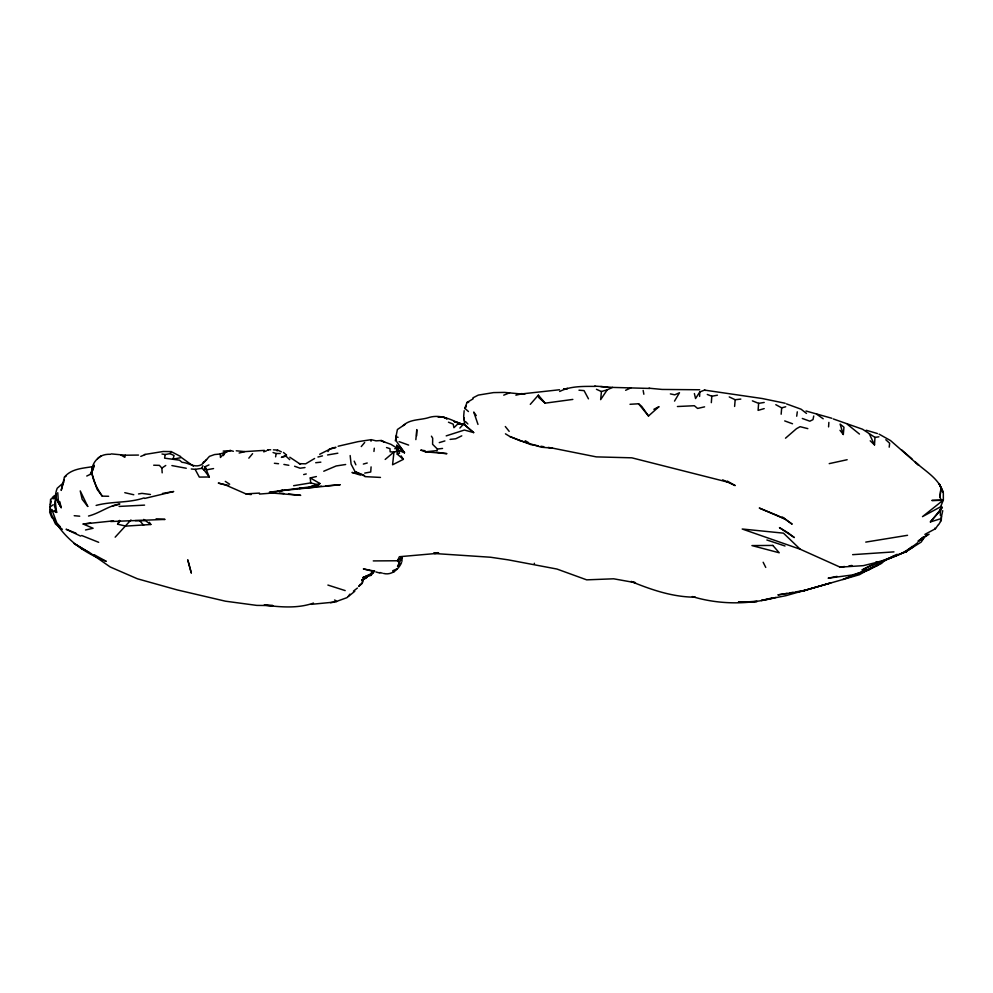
<?xml version="1.0" encoding="UTF-8"?>
<svg xmlns="http://www.w3.org/2000/svg" width="993" height="993" viewBox="0 0 993 993"><rect width="100%" height="100%" fill="white"/><g stroke="black" fill="none" stroke-linecap="round" stroke-linejoin="round"><path stroke-width="1.49" d="M397.237 450.127L396.219 451.554L393.973 451.976L392.57 464.786L403.381 459.337L397.212 454.111L397.696 448.203M416.65 435.865L416.787 429.584L415.856 439.614M401.942 561.355L402.066 557.272L397.535 560.772L373.269 560.908M52.443 498.498L50.581 499.305L49.886 509.521L56.626 512.413C55.596 504.432 54.094 495.979 57.209 488.258L63.664 482.561M699.606 396.443L699.78 391.974L704.521 390.1L762.177 398.516L785.153 403.245M940.371 515.516L940.284 511.978L942.059 506.926M941.501 516.41L941.265 520.456L938.695 524.589M870.216 440.818L874.51 444.864L874.97 437.392L862.532 429.224L833.288 418.947M828.572 426.903L828.87 422.397M371.084 466.896L370.737 471.998L364.729 473.09M711.323 402.661L711.807 396.244L707.289 394.457M752.396 400.849L758.627 403.357L758.093 410.37L764.2 408.607M781.156 414.23L781.677 407.838L775.806 404.697M734.609 406.435L735.18 399.745L729.234 396.927M464.165 410.717L463.669 416.29L464.736 424.954L473.673 432.6L464.414 430.043L446.205 435.877M843.305 434.487L843.963 427.213L840.103 424.073L843.305 434.487L840.004 430.292M607.244 389.79L601.435 391.54L600.653 399.645L607.244 389.79L612.594 387.407L649.832 388.449M942.742 510.687L940.445 521.387M373.951 451.455L374.299 448.215M939.961 497.27L940.83 489.226L939.961 497.27L941.426 500.373L943.35 500.05L943.325 492.975C939.291 478.589 925.513 471.526 915.273 461.993L918.748 465.283L890.56 440.582L879.053 434.127M889.207 447.173L889.641 443.226L885.818 439.75M796.709 416.216L797.28 411.834M55.285 500.956L54.528 506.281L56.626 512.413L54.677 510.464M431.434 436.175L432.687 438.211L432.588 444.293L437.379 449.047L437.143 450.599L425.438 451.815L420.722 450.114L425.091 450.71M193.399 466.176L181.434 457.55L173.03 459.163L174.048 455.539L170.039 453.615L165.186 454.546L164.615 458.158L179.497 460.181L182.017 462.304C188.732 462.651 194.541 468.286 201.43 464.712L203.615 462.775M464.004 419.915L464.29 418.115M370.997 441.227L371.245 439.663L376.012 440.842L381.25 440.495L384.626 442.22L381.25 440.495M399.819 446.341L404.461 452.696L396.641 445.087L398.267 450.214L404.461 452.696L396.443 441.289L395.946 436.783L397.411 429.497L404.859 424.483L403.22 425.55C410.196 418.785 420.858 420.349 429.535 417.333C440.408 414.354 450.313 419.158 459.846 423.589L454.124 421.553L460.355 423.179M275.607 456.842L276.178 453.528L280.2 453.516M395.338 440.818L396.48 435.319M108.622 496.277L102.242 496.14L97.053 489.226L91.505 472.618L92.461 467.318M50.221 509.335L49.65 512.103L51.735 517.353L60.387 526.911M813.739 416.005L812.994 419.605L809.866 421.193L802.319 418.475M138.511 455.067L125.292 455.216L124.833 457.314L120.687 454.831M93.044 466.573C83.027 468.336 71.446 468.559 64.458 477.087L61.194 490.418L63.068 483.752M50.308 504.928L51.251 501.155M366.231 576.213L365.709 577.926L361.837 580.458L363.103 581.662L361.502 583.35M464.054 423.514L459.883 428.057M191.289 468.981L195.149 469.354L199.308 477.087L209.287 476.988L204.012 469.974L205.042 466.722L208.977 464.91M59.791 501.688L61.156 507.659L56.204 499.032L55.434 496.872L56.316 494.129M371.022 575.369L371.419 574.177L362.879 577.641L371.022 575.369L374.535 570.863M63.329 482.623L64.26 480.004M466.3 406.1L464.736 408.57L467.008 402.45L473.09 398.863M286.456 455.005L281.404 457.388L285.984 456.159L286.456 455.005L283.464 452.46M943.35 500.05L922.497 516.633L940.582 506.802L943.35 500.05L931.856 500.472L941.426 500.373M86.751 476.032L90.326 474.344L92.908 468.2M195.149 469.354L201.765 468.324L202.932 465.717M91.505 472.618L92.746 470.099M328 451.579L329.08 449.382L335.969 447.396L332.581 447.831L319.684 454.273M149.409 522.318L150.837 524.503L125.813 526.104L117.584 524.205L119.483 520.406M396.219 451.554L397.597 448.861M401.606 562.559C398.603 569.411 391.54 575.568 383.559 573.445M277.121 450.946L277.593 450.114L281.329 451.803M223.363 455.613L225.25 452.249L230.215 450.474L233.38 451.294M170.039 453.615L171.206 451.592L180.714 456.557M464.736 408.57L465.916 406.534M674.52 401.11L679.485 392.744L674.744 394.829L670.362 393.898M90.326 474.344L91.778 471.96M397.535 560.772L402.066 557.272L397.548 566.444L399.72 563.354L397.535 560.772L399.372 556.713L436.101 553.486M56.08 495.048L53.672 498.834L56.39 495.122M699.78 391.974L695.559 398.541L694.392 393.551M370.364 574.413L372.586 571.211L363.364 568.915L374.584 571.112M205.477 460.702L209.473 456.346L214.587 454.546L220.21 454L230.215 450.474M924.88 534.395L935.48 528.71L938.385 524.589M348.307 596.272L349.896 594.137M883.547 560.971L881.722 563.316L868.18 570.094L842.883 579.502L801.972 591.232L777.904 594.906L787.015 593.367M940.805 518.706L930.404 521.921L942.009 507.783M117.584 524.205L120.24 520.866M360.496 584.207L358.721 586.404L362.321 583.313M130.952 519.947L115.163 537.176M248.821 458.17L252.594 453.664M361.253 446.565L364.679 442.506M930.404 521.921L939.241 511.805L941.327 506.48L940.582 506.802M530.287 404.35L538.343 395.164L545.157 403.158L572.837 399.422M110.397 454.298C105.705 454.062 100.852 455.204 97.525 458.704C85.845 469.379 95.291 485.676 102.242 496.14M225.25 452.249L220.458 457.475L220.21 454M865.685 570.181L863.525 572.34L865.313 570.565M364.034 578.336L361.837 580.458L367.311 577.169M464.066 424.172L457.934 423.862L453.913 427.722L453.23 424.148L448.464 422.199M52.207 497.642L54.528 495.557M630.009 404.288L638.549 403.779L648.491 415.993L659.054 406.634L653.89 409.302M785.5 438.198L796.46 428.703L800.085 426.68L807.818 428.628M870.513 568.095L868.18 570.094L852.466 574.947L828.162 578.187L837.062 576.387M385.185 459.436L393.973 451.976L390.137 451.827L389.988 448.65L386.525 447.558M354.786 591.282L346.892 597.687L337.161 601.199L334.529 600.033M863.736 570.987L868.18 570.094L888.027 558.972L907.192 551.264L880.208 561.504L861.961 570.056C877.415 560.573 896.964 558.674 911.003 547.304M206.618 459.685L203.106 462.614L204.695 461.807M923.937 536.617L918.227 541.185L929.113 534.197M97.525 458.704L100.839 456.072M923.763 536.865L918.227 541.185L927.623 534.582M353.434 591.12L357.406 588.042M921.454 539.882L923.9 538.032L921.181 542.079L905.554 551.897L917.78 542.65M314.595 458.493L305.683 463.818L299.29 463.657M49.973 507.013L53.25 504.742M318.058 484.82L319.932 483.504L310.263 477.931L310.697 482.908L318.058 484.82L309.121 487.166L319.932 483.504M162.182 472.842L161.871 468.088L165.757 465.481M905.554 551.897L912.852 547.255L912.095 546.386M868.143 569.287L842.883 579.502L859.479 574.699L874.188 566.209M64.458 477.087L66.159 476.069M559.667 391.478C570.404 385.917 583.574 386.401 595.477 386.389M88.253 551.624L110.173 566.966L137.406 578.782L177.263 589.929L225.436 601.187L256.753 605.395L272.852 605.581L264.163 605.072C280.336 607.145 297.937 608.635 313.49 603.074M894.408 555.497L888.027 558.972L897.163 554.268M472.916 397.858L478.291 395.102L493.571 392.595L504.481 392.396L521.077 393.985L559.531 389.752M461.77 435.84L455.737 438.769L450.077 439.39M362.879 577.641L373.604 572.613M625.615 390.299L630.89 387.853M397.262 568.753L392.719 570.752L394.047 571.881M323.755 471.228L336.18 465.965L345.663 464.501M870.948 568.157L877.775 565.34L877.067 564.334M140.783 456.408L145.313 454.533M503.724 395.164L509.583 392.843M263.728 451.852L266.571 450.797M119.868 503.935C108.46 505.809 99.523 513.257 88.526 516.037M397.212 454.111L399.571 453.242L398.267 450.214M775.881 597.401C748.883 604.811 719.205 604.725 692.344 596.594L695.174 597.19C672.646 597.091 651.594 589.842 631.027 581.464L635.483 582.717L613.649 578.795L586.689 579.85L556.936 569.039L508.317 559.866L490.53 557.234L434.127 553.498M439.266 442.617L444.889 440.929M363.339 464.066L367.236 462.999M112.42 506.095L119.098 504.332M781.677 407.838L785.711 406.782M239.127 453.031L244.725 451.604L264.386 450.388M317.934 457.028L322.477 455.874M303.659 474.58L306.254 473.946M85.522 529.977L93.094 528.264L83.176 524.031L113.512 520.841M771.437 598.134L761.37 600.48L785.86 595.701L830.88 582.879L801.972 591.232L806.738 590.028L796.113 591.828M144.022 497.94C128.382 503.215 111.837 501.167 96.122 505.425M704.596 406.845L697.595 408.446L694.355 405.727L677.412 406.522M515.876 395.177L521.077 393.985M310.263 477.931L316.37 476.553M338.141 446.229L357.976 441.662L371.245 439.663M829.217 463.632L847.153 459.722M144.668 498.449L173.688 491.51L162.517 493.447M711.807 396.244L717.405 395.202M310.697 482.908L293.618 485.701M337.843 453.205L327.553 454.968M213.545 468.572L206.482 469.813L205.042 466.722L209.287 476.988M228.688 485.503L218.299 483.082L225.808 485.093L245.904 493.881L259.496 493.087M790.043 592.858L793.084 592.337M563.614 389.157L567.636 388.474L563.875 388.983M138.523 493.943L141.925 493.372L150.464 494.489M223.177 451.095L230.711 450.698M758.627 403.357L764.213 402.45M865.759 542.104L907.54 535.301M311.256 604.34L334.405 602.081M330.483 602.701L336.615 601.733M874.97 437.392L878.917 436.808M800.197 549.228L783.477 533.154L742.205 529.008L800.197 549.228L840.078 567.14L844.534 566.506M848.99 565.886L851.969 565.464M875.752 562.125L880.208 561.504L863.351 565.65L840.078 567.14M308.686 487.042L278.09 490.976L340.227 484.721L325.865 485.875M304.988 467.554L300.06 468.212L294.598 466.251M83.176 524.031L90.636 523.075M394.767 448.724L397.585 448.364M735.18 399.745L740.815 399.087M437.379 449.047L442.543 448.439M144.419 454.521L163.237 451.48L171.206 451.592M315.712 462.726L320.851 462.155M433.904 553.051L438.062 552.667M303.647 488.097L299.241 488.457L313.776 487.29M259.471 494.067L268.904 493.322L282.62 490.393L269.351 492.255M852.627 554.665L893.961 551.885M434.115 553.126L438.596 552.853M119.098 506.43L144.568 505.127M315.836 486.471L321.558 486.21M135.222 520.605L144.668 520.692M110.67 521.524L165.061 519.413L156.087 518.83M467.008 402.45L468.646 402.401M270.679 449.779L267.527 449.792L267.986 450.263M153.692 465.208L159.426 465.369L161.871 468.088M699.717 389.765L662.12 389.442L649 388.201M380.468 477.422L364.94 476.628M594.72 386.078L612.594 387.407M273.41 449.841L277.593 450.114M111.315 453.9L125.292 455.216M727.422 482.027L631.833 457.823L596.296 456.879L552.48 448.116L541.359 447.235L518.842 440.234M236.26 450.797L244.725 451.604M270.059 492.863L300.705 495.346L288.504 494.03M578.981 390.199L584.07 390.621L588.464 398.838M425.438 451.815L446.924 453.664L436.734 452.287M74.202 515.702L79.713 516.199M600.74 386.538L607.691 387.208L606.189 387.059M521.375 393.6L525.012 393.96M274.391 463.272L278.536 463.719M270.195 492.044L273.249 492.379M279.343 493.037L283.924 493.533M457.934 423.862L463.334 424.557M245.904 493.881L251.155 494.588M399.087 441.637L408.632 445.087M538.057 445.783L530.858 444.616L509.93 436.56L505.449 433.829M540.937 446.242L543.829 446.713M548.148 447.409L552.48 448.116M171.901 465.58L186.274 468.262M162.008 454.012L165.186 454.546M283.899 464.439L288.839 465.295M357.976 473.5L351.969 472.457L360.434 475.088M124.783 492.689L133.782 494.75M395.946 436.783L398.069 437.292M379.872 572.539L382.33 573.147M375.925 571.968L379.785 573.011M866.231 430.23L877.39 433.531M831.799 418.264L806.018 411.003M786.481 403.89L801.078 409.203L806.502 413.423M273.063 452.535L276.178 453.528M327.901 585.063L345.179 590.587M381.101 440.818L390.894 444.318L396.53 447.806M766.869 539.981L785.029 546.001M364.121 475.312L355.072 471.663L351.1 464.141L350.157 455.551M784.706 420.92L792.513 423.763M76.002 533.216L66.097 529.244L80.681 536.121M81.674 535.5L98.679 542.315M509.93 436.56L519.55 440.482M596.445 389.306L601.435 391.54M722.668 479.855L735.18 485.577L727.273 481.071M355.072 471.663L365.139 476.355M446.912 418.798L442.779 416.824L438.161 416.824L442.779 416.824L446.962 418.785M704.521 390.1L705.291 390.497M289.807 457.227L300.494 464.314M94.037 554.64L106.226 561.355C82.804 552.518 61.789 536.928 51.127 513.803L50.916 509.459M525.21 440.731L528.499 442.605M225.287 481.394L229.668 484.224M816.556 414.106L823.197 418.785M143.7 519.413L150.837 524.503M201.765 468.324L204.012 469.974M62.36 529.306L55.496 524.031L53.982 520.692M847.377 424.309L859.454 434.065M934.823 528.189L935.48 528.71M638.549 403.779L641.801 406.497L648.491 415.993M464.736 424.954L463.843 424.197L473.673 432.6M901.47 449.767L912.008 458.927M545.157 403.158L538.727 397.51L538.343 395.164M465.667 409.029L468.448 411.549M396.989 445.795L404.461 452.696M285.984 456.159L289.72 459.66M465.432 421.491L467.864 423.974M80.359 547.441L81.997 549.141M139.889 520.891L143.637 525.26M505.313 426.531L509.186 431.347M476.268 415.608L473.76 412.045L477.981 424.408M401.085 455.886L403.381 459.337M55.434 496.872L61.156 507.659L58.252 499.926L57.755 492.714M763.158 562.261L765.752 567.413M869.309 433.842L874.51 444.864M354.203 461.149L355.866 464.811M943.127 492.193L939.155 483.603L941.985 490.691M51.822 509.409L56.527 522.219M643.154 390.41L643.849 394.246M534.346 563.254L534.383 563.95M93.677 466.611L93.019 469.813L94.05 465.072L93.677 466.611M369.111 575.22L361.837 580.458L369.111 575.22M757.088 601.473L738.531 602.143L757.088 601.473M772.852 545.43L751.937 545.579L779.232 552.778L772.852 545.43M777.693 515.64L759.285 508.056L785.19 519.116L792.166 524.18L782.385 517.154L785.19 519.116L777.693 515.64M87.744 551.661L74.252 543.581L87.744 551.661M788.305 533.005L779.455 527.606L794.326 537.561L788.305 533.005M87.732 506.418L82.171 499.305L80.247 490.914L87.732 506.418M191.264 572.887L187.814 560.052L191.264 572.887"/></g></svg>
